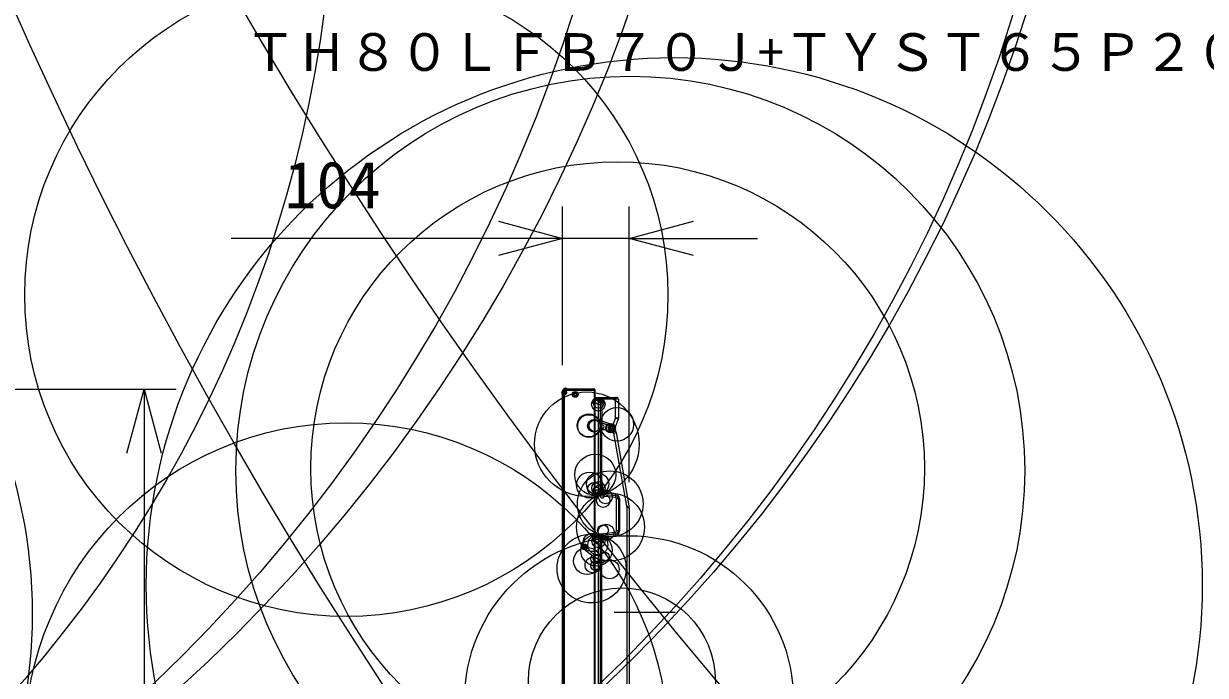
# Model space of a CAD drawing. Units: millimetres, scale not verified. Extents: x -5442 to 5961, y -11392 to 320.
# Drawn here: x 7.22 to 53.25, y 23.38 to 48.78 of the extents above; entities that cross this region are included whole.
import ezdxf
from ezdxf.enums import TextEntityAlignment as Align

# ---------------------------------------------------------------- set-up
doc = ezdxf.new("R2010")
doc.units = ezdxf.units.MM
doc.header["$LTSCALE"] = 0.125
doc.linetypes.add('USER1', pattern=[28.575, 19.05, -3.175, 3.175, -3.175])
for name, color, linetype, lineweight in [('0-0_0', 7, 'Continuous', 18), ('0-4_SUNPO', 3, 'Continuous', 18), ('0-5_GAIKEI', 1, 'Continuous', 18)]:
    doc.layers.add(name, color=color, linetype=linetype, lineweight=lineweight)
doc.layers.add('0-3_TOUROKU', color=7, linetype='Continuous')
doc.styles.add('ＭＳ ゴシック', font='')
doc.styles.get('ＭＳ ゴシック').set_extended_font_data('MS Gothic')

# ---------------------------------------------------------------- blocks, each defined once
blk = doc.blocks.new('_Open30')
at = {"layer": '0-0_0'}
blk.add_line((0, 0), (-1, 0), dxfattribs=at)
blk.add_lwpolyline([(-1, 0.26795), (0, 0), (-1, -0.26795)], dxfattribs=at)
blk = doc.blocks.new('D2')
at = {"layer": '0-4_SUNPO'}
for p, q in [((221.715, 348.9713), (221.715, 355.1587)), ((224.305, 344.4046), (224.305, 355.1587)), ((219.215, 353.9087), (208.7983, 353.9087)), ((224.305, 353.9087), (221.715, 353.9087)), ((226.805, 353.9087), (229.305, 353.9087))]:
    blk.add_line(p, q, dxfattribs=at)
at = {"layer": '0-4_SUNPO', "xscale": 2.5, "yscale": 2.5}
blk.add_blockref('_Open30', (221.715, 353.9087), dxfattribs=at)
at = {"layer": '0-4_SUNPO', "xscale": 2.5, "yscale": 2.5, "rotation": 180}
blk.add_blockref('_Open30', (224.305, 353.9087), dxfattribs=at)
at = {"layer": '0-4_SUNPO', "color": 7, "style": 'ＭＳ ゴシック'}
blk.add_text('104', height=1.833, dxfattribs=at).set_placement((210.8816, 354.5337), align=Align.BOTTOM_LEFT)
blk = doc.blocks.new('D5')
at = {"layer": '0-4_SUNPO'}
for p, q in [((196.4856, 348.0367), (206.6616, 348.0367)), ((205.4116, 345.5367), (205.4116, 321.9367)), ((182.6081, 319.4367), (206.6616, 319.4367))]:
    blk.add_line(p, q, dxfattribs=at)
at = {"layer": '0-4_SUNPO', "xscale": 2.5, "yscale": 2.5}
for p, rotation in [((205.4116, 348.0367), 90), ((205.4116, 319.4367), 270)]:
    blk.add_blockref('_Open30', p, dxfattribs=dict(at, rotation=rotation))
at = {"layer": '0-4_SUNPO', "color": 7, "style": 'ＭＳ ゴシック'}
blk.add_text('1145', height=1.833, rotation=90, dxfattribs=at).set_placement((204.7866, 331.2367), align=Align.BOTTOM_LEFT)

msp = doc.modelspace()

# ---------------------------------------------------------------- linework, layer by layer
at = {"layer": '0-5_GAIKEI', "color": 7}
for p, q in [((28.2247, 34.4931), (28.26, 34.5284)), ((28.2596, 34.523), (28.26, 34.5234)), ((29.4573, 34.5358), (28.2777, 34.5358)), ((29.4698, 34.5233), (29.4698, 7.2408)), ((28.2173, 7.2886), (28.2173, 34.4754)), ((28.2246, 34.4881), (28.2247, 34.4881)), ((29.4698, 34.2133), (30.3123, 34.2133)), ((30.3873, 34.1383), (30.3873, 33.4037)), ((30.3798, 33.361), (30.2659, 33.0481)), ((30.2671, 32.9936), (30.2671, 32.9936)), ((30.297, 32.8417), (30.2749, 32.9672)), ((30.297, 32.8417), (30.7997, 29.9905)), ((30.8073, 29.9037), (30.8073, 19.5178)), ((29.7317, 28.7529), (29.7317, 19.517))]:
    msp.add_line(p, q, dxfattribs=at)
at = {"layer": '0-5_GAIKEI'}
for p, q in [((28.2247, 34.4881), (28.2596, 34.523)), ((28.2775, 34.5286), (28.2719, 34.523)), ((28.2777, 34.5308), (28.2777, 34.5286)), ((28.2777, 34.5308), (29.4573, 34.5308)), ((29.4573, 34.5286), (28.2777, 34.5286)), ((29.4573, 7.2333), (29.4573, 34.5308)), ((28.2247, 34.481), (28.2246, 34.481)), ((28.2596, 34.4812), (28.2247, 34.481)), ((28.2247, 7.283), (28.2247, 34.481)), ((28.2255, 34.494), (28.2305, 34.494)), ((28.26, 34.4807), (28.2596, 34.4812)), ((28.26, 7.2833), (28.26, 34.4807)), ((28.2719, 34.4935), (28.2775, 34.488)), ((28.2777, 34.488), (29.4573, 34.488)), ((28.2777, 34.488), (28.2777, 7.2761)), ((29.4573, 34.4827), (28.2777, 34.4827)), ((29.4698, 34.2112), (29.6152, 34.1959)), ((29.6152, 34.0716), (29.4698, 34.0868)), ((29.6152, 30.4457), (29.6152, 34.0716)), ((29.6823, 34.0716), (29.6152, 34.0716)), ((29.6823, 34.1213), (29.6823, 30.5111)), ((29.7495, 34.1213), (29.6823, 34.1213)), ((30.3873, 34.1383), (29.7485, 34.1383)), ((30.2754, 33.4037), (30.2754, 34.1383)), ((29.7317, 33.2314), (30.1945, 33.0629)), ((29.7495, 33.3019), (30.1811, 33.1448)), ((30.1811, 33.1448), (30.2754, 33.4037)), ((30.3873, 33.4037), (30.2754, 33.4037)), ((29.6823, 32.9965), (29.7317, 32.9965)), ((29.7317, 32.9965), (29.7317, 30.5111)), ((30.2166, 32.82), (29.7317, 32.9965)), ((30.7194, 29.9688), (30.2166, 32.82)), ((30.2676, 30.3067), (29.4698, 30.3905)), ((29.6818, 30.5112), (29.6823, 30.5111)), ((29.7317, 30.5111), (29.6823, 30.5111)), ((29.7317, 30.5111), (30.2576, 30.4559)), ((29.7485, 30.4366), (30.2754, 30.3813)), ((29.7485, 30.4366), (29.7495, 30.4365)), ((30.2754, 30.3813), (30.2676, 30.3067)), ((30.4367, 30.257), (30.3123, 30.257)), ((30.3873, 30.257), (30.3873, 29.0071)), ((30.4367, 30.257), (30.4367, 29.0071)), ((30.7251, 19.5173), (30.7251, 29.9037)), ((30.8073, 29.9037), (30.7251, 29.9037)), ((29.4698, 28.8735), (30.2676, 28.9573)), ((29.6152, 12.9457), (29.6152, 28.8183)), ((29.6823, 28.7529), (29.6818, 28.7528)), ((29.6823, 28.7529), (29.6823, 13.0111)), ((29.6823, 28.7529), (29.7317, 28.7529)), ((30.2576, 28.8082), (29.7317, 28.7529)), ((29.7495, 28.8275), (29.7485, 28.8274)), ((29.0698, 28.4283), (29.0698, 28.3358)), ((29.6899, 27.9209), (29.6823, 27.9209)), ((29.6899, 27.6431), (29.6823, 27.6431)), ((29.6899, 27.9209), (29.6899, 27.6431))]:
    msp.add_line(p, q, dxfattribs=at)
at = {"layer": '0-5_GAIKEI', "color": 9, "linetype": 'USER1'}
msp.add_line((32.5987, 25.8315), (29.9439, 25.8315), dxfattribs=at)
at = {"layer": '0-5_GAIKEI'}
for points in [[(29.7495, 34.1213), (29.7495, 33.3019), (29.6823, 33.3019)], [(30.4367, 29.0071), (30.3123, 29.0071), (30.3123, 30.257)], [(30.2676, 28.9573), (30.2754, 28.8827), (29.7485, 28.8274)]]:
    msp.add_lwpolyline(points, dxfattribs=at)
for centre, radius in [((171.8809, 139.6676), 180.342), ((171.8809, 122.1676), 180.342), ((16.9751, 75.3607), 69.5628), ((-30.1156, 70.6825), 64.5659), ((-30.1217, 67.6889), 61.565), ((-12.4573, 67.6836), 61.5597), ((25.1871, 67.4286), 60.8284), ((-12.4574, 66.9855), 60.8689), ((-30.19, 55.6506), 49.5339), ((34.6794, 42.0966), 35.773), ((19.7911, 38.1976), 12.5246), ((32.5639, 26.892), 20.5633), ((30.8508, 31.366), 15.3624), ((-12.0943, 25.7783), 19.6528), ((30.3579, 31.4468), 11.9491), ((28.3216, 34.516), 0.0712), ((28.2738, 34.5059), 0.023), ((28.3015, 34.5079), 0.0495), ((28.286, 34.5048), 0.0337), ((28.2774, 34.5054), 0.025), ((28.2731, 34.5102), 0.0186), ((28.2955, 34.499), 0.0336), ((28.2927, 34.5151), 0.03), ((28.2856, 34.5059), 0.0215), ((28.2843, 34.51), 0.0201), ((28.2799, 34.5082), 0.0155), ((28.2798, 34.5083), 0.0153), ((29.1572, 32.3869), 2.0362), ((28.2789, 34.3938), 0.089), ((28.2772, 34.4128), 0.0699), ((28.2346, 34.4861), 0.0112), ((28.2331, 34.4856), 0.00961), ((28.2312, 34.4852), 0.00767), ((28.2295, 34.4851), 0.00592), ((28.2279, 34.4853), 0.0043), ((28.2271, 34.4856), 0.00345), ((28.2247, 34.4811), 0.00007), ((28.2853, 34.4445), 0.0442), ((28.2829, 34.4488), 0.0393), ((28.2838, 34.4492), 0.0392), ((28.7073, 34.3295), 0.1125), ((28.7073, 34.3295), 0.075), ((28.7073, 34.3295), 0.0462), ((29.606, 33.9416), 0.2631), ((29.6174, 33.9959), 0.2076), ((29.6419, 34.059), 0.1399), ((29.6693, 34.1002), 0.0904), ((29.6887, 34.119), 0.0634), ((29.7026, 34.1274), 0.0472), ((30.3324, 33.1611), 0.6501), ((19.7911, 20.6976), 12.5246), ((29.2333, 33.1209), 0.4515), ((29.2432, 33.0947), 0.4412), ((29.4372, 33.103), 0.2469), ((29.4642, 33.103), 0.22), ((29.8057, 33.065), 0.1235), ((29.7526, 33.0692), 0.0703), ((30.0864, 33.0118), 0.1829), ((30.0993, 33.0162), 0.1694), ((30.1333, 33.0293), 0.133), ((30.1575, 33.0442), 0.1045), ((30.1722, 33.0593), 0.0835), ((30.2137, 33.038), 0.0531), ((30.267, 33.0488), 0.00132), ((29.4867, 31.1967), 0.8014), ((29.2635, 30.7956), 0.5032), ((30.0692, 30.064), 1.2785), ((29.5769, 30.8397), 0.4331), ((29.4521, 30.6397), 0.2585), ((29.6107, 30.669), 0.2591), ((30.0813, 29.1568), 1.3234), ((29.5353, 30.5639), 0.146), ((29.6197, 30.5932), 0.1828), ((29.5742, 30.5239), 0.0901), ((29.8003, 30.1841), 0.2584), ((29.598, 30.494), 0.0519), ((29.6096, 30.4734), 0.0283), ((29.8832, 30.3321), 0.2705), ((29.7082, 30.4797), 0.0416), ((29.6831, 30.507), 0.00451), ((29.6821, 30.5087), 0.00259), ((29.7583, 30.3605), 0.077), ((29.748, 30.4216), 0.015), ((29.7877, 29.0319), 0.2088), ((29.9128, 28.9552), 0.3082), ((30.8017, 22.4104), 6.4067), ((29.3445, 27.5432), 1.3444), ((29.5344, 28.2504), 0.6122), ((29.3756, 28.5587), 0.3593), ((29.5861, 28.4672), 0.3893), ((29.6118, 28.6022), 0.2518), ((29.5334, 28.699), 0.1481), ((29.6198, 28.6736), 0.1799), ((29.5819, 28.7484), 0.0789), ((29.5991, 28.7716), 0.0499), ((29.6077, 28.7867), 0.0326), ((29.6106, 28.7939), 0.0248), ((29.7263, 28.8014), 0.0664), ((29.7069, 28.7821), 0.0392), ((29.6827, 28.7568), 0.00408), ((29.7515, 28.8668), 0.0397), ((29.7481, 28.8454), 0.018), ((29.1719, 27.834), 0.5279), ((29.0648, 28.382), 0.1125), ((29.0648, 28.382), 0.075), ((29.0698, 28.382), 0.0462), ((29.5046, 27.9136), 0.1859), ((29.855, 28.0074), 0.1769), ((29.3908, 27.6765), 0.3026), ((29.5035, 27.6509), 0.187), ((29.5481, 27.6435), 0.1418), ((29.5504, 27.9207), 0.1396), ((30.0458, 27.511), 0.373), ((29.6995, 27.9715), 0.0173), ((29.6987, 27.5925), 0.0165), ((30.5243, 23.1422), 3.6429)]:
    msp.add_circle(centre, radius, dxfattribs=at)
at = {"layer": '0-5_GAIKEI', "color": 7}
for centre, radius, start, end in [((28.2777, 34.5108), 0.025, 90, 135), ((29.4573, 34.5233), 0.0125, 0, 90), ((28.2423, 34.4754), 0.025, 135, 180), ((30.3123, 34.1383), 0.075, 0, 90), ((30.2623, 33.4037), 0.125, 340, 0), ((30.3364, 33.0224), 0.075, 160, 196.02477), ((30.3357, 33.0222), 0.0743, 196.15276, 202.11695), ((30.3073, 29.9037), 0.5, 0, 10)]:
    msp.add_arc(centre, radius, start, end, dxfattribs=at)
at = {"layer": '0-5_GAIKEI'}
for centre, radius, start, end in [((28.2777, 34.5057), 0.025, 90.59597, 134.98872), ((28.2777, 34.5058), 0.025, 90, 90.58469), ((28.2777, 34.5111), 0.0175, 90, 90.58469), ((29.4573, 34.5183), 0.0125, 0, 90), ((28.2423, 34.4704), 0.025, 135.04095, 180), ((28.2777, 34.5055), 0.0175, 269.41531, 270), ((29.6073, 34.1213), 0.075, 0, 84), ((29.5995, 34.1213), 0.15, 0, 6.49483), ((29.7573, 33.3019), 0.075, 180, 250), ((30.1518, 32.9455), 0.125, 10, 70), ((29.7573, 30.5111), 0.075, 180, 264), ((30.2367, 30.257), 0.2, 0, 84), ((30.2623, 30.257), 0.125, 0, 84), ((30.2623, 30.257), 0.05, 0, 84), ((30.3501, 29.9037), 0.375, 0, 10), ((30.2367, 29.0071), 0.2, 276, 0), ((30.2623, 29.0071), 0.05, 276, 0), ((30.2623, 29.0071), 0.125, 276, 0), ((29.7573, 28.7529), 0.075, 96, 180)]:
    msp.add_arc(centre, radius, start, end, dxfattribs=at)
for centre, major_axis, ratio, start_param, end_param in [((28.2719, 34.5106), (0.0124, -0.0124), 0.57735, 2.0943951, 3.1415927), ((28.2775, 34.5233), (0.00008, -0.0075), 0.010204, 2.3561424, 3.1415927), ((29.4573, 34.5183), (0.0125, 0), 0.824264, 6.2831853, 7.8539816), ((28.2423, 34.4704), (0.025, 0), 0.6, 2.3569092, 3.1415927), ((28.2719, 34.4812), (0.0124, 0.0124), 0.57735, 1.0471976, 2.0943951), ((28.2775, 34.4827), (-0.00008, -0.0075), 0.010204, 3.9270429, 4.7124931), ((28.2777, 34.5002), (0.025, 0), 0.7, 4.7021842, 4.712389), ((29.4573, 34.4806), (0.0125, 0), 0.589949, 6.2831853, 7.8539816), ((29.4573, 34.4806), (0.0125, 0), 0.165685, 6.2831853, 7.8539816), ((30.8809, 34.1383), (-1.4272, 0.075), 0.000288, 0.150321, 0.4864829), ((29.6073, 34.071), (0.0078, 0.1249), 0.062267, 4.7206874, 6.2805573), ((29.623, 34.2705), (-0.0078, -0.0746), 0.091213, 6.2831853, 6.7744416), ((29.7564, 34.1383), (-0.0745, -0.0085), 0.011888, 4.8164342, 6.2831853), ((30.2676, 34.1383), (0, -0.075), 0.104528, 1.5707963, 3.1415927), ((29.7573, 32.956), (-0.0265, 0.2755), 0.079213, 6.2454323, 7.6989824), ((29.7573, 33.3019), (-0.0257, -0.0705), 0.098287, 4.7481474, 6.2831853), ((30.189, 33.1448), (-0.0257, -0.0705), 0.098287, 4.7481474, 6.2831853), ((30.1705, 33.1515), (-0.1175, 0.0428), 0.021555, 1.6691796, 1.8381251), ((30.2623, 33.4037), (-0.1175, 0.0428), 0.035925, 3.1415927, 4.6140057), ((29.659, 33.1184), (-0.0249, -0.0019), 0.002647, 2.7783785, 2.9730944), ((30.2202, 33.1334), (-0.0257, -0.0705), 0.264315, 4.7470444, 6.2831853), ((30.1768, 32.8033), (0.016, 0.26), 0.149078, 4.785565, 6.2391151), ((30.1739, 32.82), (0.1231, 0.0217), 0.063077, 5.0559308, 6.2831853), ((30.8809, 30.2422), (-1.4272, 0.1508), 0.052258, 5.8022404, 6.1384023), ((30.8731, 30.2422), (-1.4271, 0.1517), 0.104516, 5.8023317, 6.1109899), ((29.623, 30.4457), (-0.0069, 0.0747), 0.104093, 1.5612098, 2.0524661), ((29.7564, 30.5112), (0.0078, 0.0746), 0.993512, 1.6748416, 3.1266499), ((29.7573, 30.5111), (0.0078, 0.0746), 0.340364, 1.6065548, 3.1415927), ((29.7564, 30.5112), (0.0078, 0.0746), 0.993512, 3.1266499, 3.1415927), ((30.2832, 30.4559), (0.0078, 0.0746), 0.340364, 1.6065548, 3.1415927), ((30.6766, 29.9688), (-0.1231, -0.0217), 0.063077, 1.9143382, 3.1415927), ((30.8809, 29.0218), (1.4272, 0.1508), 0.052258, 3.2863756, 3.6225375), ((30.8731, 29.0218), (1.4271, 0.1517), 0.104516, 3.3137881, 3.6224463), ((29.623, 28.8183), (0.0069, 0.0747), 0.104093, 1.0891266, 1.5803829), ((29.7564, 28.7528), (-0.0078, 0.0746), 0.993512, 0.0134662, 1.4667511), ((29.7573, 28.7529), (-0.0078, 0.0746), 0.340364, 0, 1.5350379), ((29.7564, 28.7528), (-0.0078, 0.0746), 0.993512, 0, 0.0134662), ((30.2832, 28.8082), (-0.0078, 0.0746), 0.340364, 0, 1.5350379)]:
    msp.add_ellipse(centre, major_axis=major_axis, ratio=ratio, start_param=start_param, end_param=end_param, dxfattribs=at)

# ---------------------------------------------------------------- block references
at = {"layer": '0-4_SUNPO'}
for name in ['D2', 'D5']:
    msp.add_blockref(name, (-193.4976, -313.5009), dxfattribs=at)

# ---------------------------------------------------------------- texts
at = {"layer": '0-3_TOUROKU', "style": 'ＭＳ ゴシック'}
msp.add_text('ＴＨ８０ＬＦＢ７０Ｊ+ＴＹＳＴ６５Ｐ２０', height=1.466, dxfattribs=at).set_placement((15.8357, 46.4991), align=Align.BOTTOM_LEFT)

doc.saveas('drawing.dxf')
